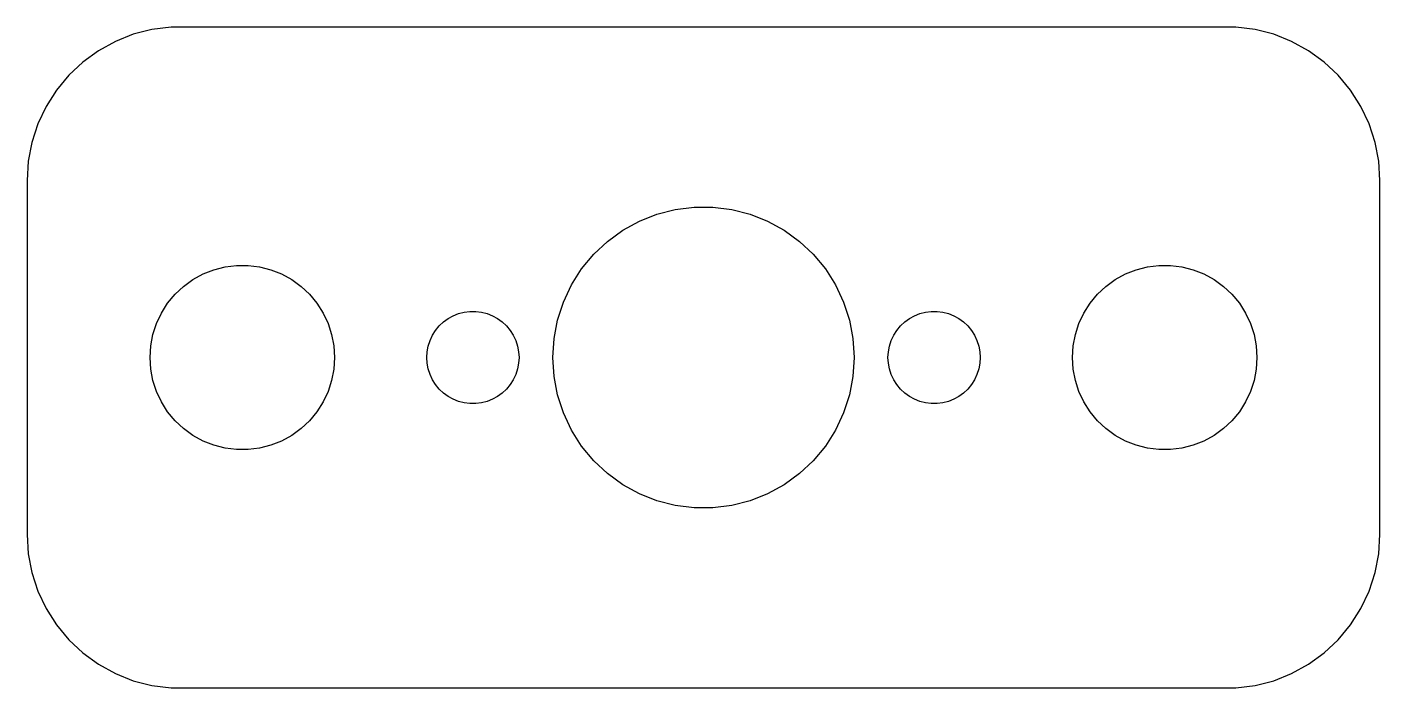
# Model space of a CAD drawing. Header units: metres. Extents: x -22 to 22, y -10.7 to 10.7.
import ezdxf

# ---------------------------------------------------------------- set-up
doc = ezdxf.new("R2010")
doc.units = ezdxf.units.M

msp = doc.modelspace()

# ---------------------------------------------------------------- linework, layer by layer
for p, q in [((-17.9369, 10.6614), (-18.5451, 10.5053)), ((-17.3139, 10.7401), (-17.9369, 10.6614)), ((17.3139, 10.7401), (-17.3139, 10.7401)), ((17.9369, 10.6614), (17.3139, 10.7401)), ((18.5451, 10.5053), (17.9369, 10.6614)), ((-19.1289, 10.2741), (-19.6791, 9.97163)), ((-18.5451, 10.5053), (-19.1289, 10.2741)), ((19.1289, 10.2741), (18.5451, 10.5053)), ((19.6791, 9.97163), (19.1289, 10.2741)), ((-19.6791, 9.97163), (-20.1871, 9.60255)), ((20.1871, 9.60255), (19.6791, 9.97163)), ((-20.1871, 9.60255), (-20.6448, 9.17273)), ((20.6448, 9.17273), (20.1871, 9.60255)), ((-20.6448, 9.17273), (-21.0451, 8.68892)), ((21.0451, 8.68892), (20.6448, 9.17273)), ((-21.0451, 8.68892), (-21.3815, 8.15877)), ((21.3815, 8.15877), (21.0451, 8.68892)), ((-21.3815, 8.15877), (-21.6489, 7.59062)), ((21.6489, 7.59062), (21.3815, 8.15877)), ((-21.6489, 7.59062), (-21.8429, 6.99344)), ((21.8429, 6.99344), (21.6489, 7.59062)), ((-21.8429, 6.99344), (-21.9606, 6.37666)), ((21.9606, 6.37666), (21.8429, 6.99344)), ((-21.9606, 6.37666), (-22, 5.75)), ((22, 5.75), (21.9606, 6.37666)), ((-22, 5.75), (-22, -5.75)), ((22, -5.75), (22, 5.75)), ((-0.918167, 4.8132), (-0.307663, 4.89032)), ((-0.307663, 4.89032), (0.307663, 4.89032)), ((0.307663, 4.89032), (0.918167, 4.8132)), ((-2.62555, 4.13719), (-2.0863, 4.43364)), ((-2.0863, 4.43364), (-1.51418, 4.66017)), ((-1.51418, 4.66017), (-0.918167, 4.8132)), ((0.918167, 4.8132), (1.51418, 4.66017)), ((1.51418, 4.66017), (2.0863, 4.43364)), ((2.0863, 4.43364), (2.62555, 4.13719)), ((-3.12337, 3.77551), (-2.62555, 4.13719)), ((2.62555, 4.13719), (3.12337, 3.77551)), ((-3.57195, 3.35428), (-3.12337, 3.77551)), ((3.12337, 3.77551), (3.57195, 3.35428)), ((-3.96417, 2.88014), (-3.57195, 3.35428)), ((3.57195, 3.35428), (3.96417, 2.88014)), ((-16.6075, 2.53297), (-16.2773, 2.71448)), ((-16.2773, 2.71448), (-15.927, 2.85316)), ((-15.927, 2.85316), (-15.5621, 2.94685)), ((-15.5621, 2.94685), (-15.1884, 2.99408)), ((-15.1884, 2.99408), (-14.8116, 2.99408)), ((-14.8116, 2.99408), (-14.4379, 2.94685)), ((-14.4379, 2.94685), (-14.0729, 2.85316)), ((-14.0729, 2.85316), (-13.7227, 2.71448)), ((-13.7227, 2.71448), (-13.3925, 2.53297)), ((-4.2939, 2.36058), (-3.96417, 2.88014)), ((3.96417, 2.88014), (4.2939, 2.36058)), ((13.3925, 2.53297), (13.7227, 2.71448)), ((13.7227, 2.71448), (14.0729, 2.85316)), ((14.0729, 2.85316), (14.4379, 2.94685)), ((14.4379, 2.94685), (14.8116, 2.99408)), ((14.8116, 2.99408), (15.1884, 2.99408)), ((15.1884, 2.99408), (15.5621, 2.94685)), ((15.5621, 2.94685), (15.927, 2.85316)), ((15.927, 2.85316), (16.2773, 2.71448)), ((16.2773, 2.71448), (16.6075, 2.53297)), ((-17.1869, 2.05363), (-16.9123, 2.31154)), ((-16.9123, 2.31154), (-16.6075, 2.53297)), ((-13.3925, 2.53297), (-13.0877, 2.31154)), ((-13.0877, 2.31154), (-12.8131, 2.05363)), ((-4.55589, 1.8038), (-4.2939, 2.36058)), ((4.2939, 2.36058), (4.55589, 1.8038)), ((12.8131, 2.05363), (13.0877, 2.31154)), ((13.0877, 2.31154), (13.3925, 2.53297)), ((16.6075, 2.53297), (16.9123, 2.31154)), ((16.9123, 2.31154), (17.1869, 2.05363)), ((-17.6289, 1.44525), (-17.427, 1.76335)), ((-17.427, 1.76335), (-17.1869, 2.05363)), ((-12.8131, 2.05363), (-12.5729, 1.76335)), ((-12.5729, 1.76335), (-12.3711, 1.44525)), ((-4.74605, 1.21857), (-4.55589, 1.8038)), ((4.55589, 1.8038), (4.74605, 1.21857)), ((12.3711, 1.44525), (12.5729, 1.76335)), ((12.5729, 1.76335), (12.8131, 2.05363)), ((17.1869, 2.05363), (17.427, 1.76335)), ((17.427, 1.76335), (17.6289, 1.44525)), ((-17.7893, 1.10437), (-17.6289, 1.44525)), ((-12.3711, 1.44525), (-12.2107, 1.10437)), ((-8.30373, 1.26648), (-8.13866, 1.35724)), ((-8.13866, 1.35724), (-7.96352, 1.42657)), ((-7.96352, 1.42657), (-7.78107, 1.47342)), ((-7.78107, 1.47342), (-7.59418, 1.49704)), ((-7.59418, 1.49704), (-7.40581, 1.49704)), ((-7.40581, 1.49704), (-7.21892, 1.47342)), ((-7.21892, 1.47342), (-7.03647, 1.42657)), ((-7.03647, 1.42657), (-6.86133, 1.35724)), ((-6.86133, 1.35724), (-6.69626, 1.26648)), ((6.69626, 1.26648), (6.86133, 1.35724)), ((6.86133, 1.35724), (7.03647, 1.42657)), ((7.03647, 1.42657), (7.21892, 1.47342)), ((7.21892, 1.47342), (7.40581, 1.49704)), ((7.40581, 1.49704), (7.59418, 1.49704)), ((7.59418, 1.49704), (7.78107, 1.47342)), ((7.78107, 1.47342), (7.96352, 1.42657)), ((7.96352, 1.42657), (8.13866, 1.35724)), ((8.13866, 1.35724), (8.30373, 1.26648)), ((12.2107, 1.10437), (12.3711, 1.44525)), ((17.6289, 1.44525), (17.7893, 1.10437)), ((-17.9057, 0.746063), (-17.7893, 1.10437)), ((-12.2107, 1.10437), (-12.0942, 0.746063)), ((-8.81445, 0.722626), (-8.71352, 0.881668)), ((-8.71352, 0.881668), (-8.59344, 1.02681)), ((-8.59344, 1.02681), (-8.45613, 1.15576)), ((-8.45613, 1.15576), (-8.30373, 1.26648)), ((-6.69626, 1.26648), (-6.54385, 1.15576)), ((-6.54385, 1.15576), (-6.40654, 1.02681)), ((-6.40654, 1.02681), (-6.28647, 0.881668)), ((-6.28647, 0.881668), (-6.18553, 0.722626)), ((-4.86136, 0.61412), (-4.74605, 1.21857)), ((4.74605, 1.21857), (4.86136, 0.61412)), ((6.18553, 0.722626), (6.28647, 0.881668)), ((6.28647, 0.881668), (6.40654, 1.02681)), ((6.40654, 1.02681), (6.54385, 1.15576)), ((6.54385, 1.15576), (6.69626, 1.26648)), ((8.30373, 1.26648), (8.45613, 1.15576)), ((8.45613, 1.15576), (8.59344, 1.02681)), ((8.59344, 1.02681), (8.71352, 0.881668)), ((8.71352, 0.881668), (8.81445, 0.722626)), ((12.0942, 0.746063), (12.2107, 1.10437)), ((17.7893, 1.10437), (17.9057, 0.746063)), ((-17.9763, 0.375992), (-17.9057, 0.746063)), ((-12.0942, 0.746063), (-12.0237, 0.375992)), ((-8.95287, 0.373032), (-8.89465, 0.552185)), ((-8.89465, 0.552185), (-8.81445, 0.722626)), ((-6.18553, 0.722626), (-6.10533, 0.552185)), ((-6.10533, 0.552185), (-6.04712, 0.373032)), ((-4.89999, 0), (-4.86136, 0.61412)), ((4.86136, 0.61412), (4.89999, 0)), ((6.04712, 0.373032), (6.10533, 0.552185)), ((6.10533, 0.552185), (6.18553, 0.722626)), ((8.81445, 0.722626), (8.89465, 0.552185)), ((8.89465, 0.552185), (8.95287, 0.373032)), ((12.0237, 0.375992), (12.0942, 0.746063)), ((17.9057, 0.746063), (17.9763, 0.375992)), ((-18, 0), (-17.9763, 0.375992)), ((-17.9763, -0.375992), (-18, 0)), ((-12.0237, 0.375992), (-12, 0)), ((-12, 0), (-12.0237, -0.375992)), ((-9, 0), (-8.98816, 0.187988)), ((-8.98816, -0.187988), (-9, 0)), ((-8.98816, 0.187988), (-8.95287, 0.373032)), ((-6.04712, 0.373032), (-6.01183, 0.187988)), ((-6.01183, 0.187988), (-6, 0)), ((-6, 0), (-6.01183, -0.187988)), ((-4.86136, -0.61412), (-4.89999, 0)), ((4.89999, 0), (4.86136, -0.61412)), ((6, 0), (6.01183, 0.187988)), ((6.01183, -0.187988), (6, 0)), ((6.01183, 0.187988), (6.04712, 0.373032)), ((8.95287, 0.373032), (8.98816, 0.187988)), ((8.98816, 0.187988), (9, 0)), ((9, 0), (8.98816, -0.187988)), ((12, 0), (12.0237, 0.375992)), ((12.0237, -0.375992), (12, 0)), ((17.9763, 0.375992), (18, 0)), ((18, 0), (17.9763, -0.375992)), ((-17.9057, -0.746063), (-17.9763, -0.375992)), ((-12.0237, -0.375992), (-12.0942, -0.746063)), ((-8.95287, -0.373032), (-8.98816, -0.187988)), ((-8.89465, -0.552185), (-8.95287, -0.373032)), ((-6.04712, -0.373032), (-6.10533, -0.552185)), ((-6.01183, -0.187988), (-6.04712, -0.373032)), ((6.04712, -0.373032), (6.01183, -0.187988)), ((6.10533, -0.552185), (6.04712, -0.373032)), ((8.95287, -0.373032), (8.89465, -0.552185)), ((8.98816, -0.187988), (8.95287, -0.373032)), ((12.0942, -0.746063), (12.0237, -0.375992)), ((17.9763, -0.375992), (17.9057, -0.746063)), ((-17.7893, -1.10437), (-17.9057, -0.746063)), ((-12.0942, -0.746063), (-12.2107, -1.10437)), ((-8.81445, -0.722626), (-8.89465, -0.552185)), ((-8.71352, -0.881668), (-8.81445, -0.722626)), ((-6.18553, -0.722626), (-6.28647, -0.881668)), ((-6.10533, -0.552185), (-6.18553, -0.722626)), ((-4.74605, -1.21857), (-4.86136, -0.61412)), ((4.86136, -0.61412), (4.74605, -1.21857)), ((6.18553, -0.722626), (6.10533, -0.552185)), ((6.28647, -0.881668), (6.18553, -0.722626)), ((8.81445, -0.722626), (8.71352, -0.881668)), ((8.89465, -0.552185), (8.81445, -0.722626)), ((12.2107, -1.10437), (12.0942, -0.746063)), ((17.9057, -0.746063), (17.7893, -1.10437)), ((-17.6289, -1.44525), (-17.7893, -1.10437)), ((-12.2107, -1.10437), (-12.3711, -1.44525)), ((-8.59344, -1.02681), (-8.71352, -0.881668)), ((-8.45613, -1.15576), (-8.59344, -1.02681)), ((-8.30373, -1.26648), (-8.45613, -1.15576)), ((-8.13866, -1.35724), (-8.30373, -1.26648)), ((-6.69626, -1.26648), (-6.86133, -1.35724)), ((-6.54385, -1.15576), (-6.69626, -1.26648)), ((-6.40654, -1.02681), (-6.54385, -1.15576)), ((-6.28647, -0.881668), (-6.40654, -1.02681)), ((-4.55589, -1.8038), (-4.74605, -1.21857)), ((4.74605, -1.21857), (4.55589, -1.8038)), ((6.40654, -1.02681), (6.28647, -0.881668)), ((6.54385, -1.15576), (6.40654, -1.02681)), ((6.69626, -1.26648), (6.54385, -1.15576)), ((6.86133, -1.35724), (6.69626, -1.26648)), ((8.30373, -1.26648), (8.13866, -1.35724)), ((8.45613, -1.15576), (8.30373, -1.26648)), ((8.59344, -1.02681), (8.45613, -1.15576)), ((8.71352, -0.881668), (8.59344, -1.02681)), ((12.3711, -1.44525), (12.2107, -1.10437)), ((17.7893, -1.10437), (17.6289, -1.44525)), ((-17.427, -1.76335), (-17.6289, -1.44525)), ((-12.3711, -1.44525), (-12.5729, -1.76335)), ((-7.96352, -1.42657), (-8.13866, -1.35724)), ((-7.78107, -1.47342), (-7.96352, -1.42657)), ((-7.59418, -1.49704), (-7.78107, -1.47342)), ((-7.40581, -1.49704), (-7.59418, -1.49704)), ((-7.21892, -1.47342), (-7.40581, -1.49704)), ((-7.03647, -1.42657), (-7.21892, -1.47342)), ((-6.86133, -1.35724), (-7.03647, -1.42657)), ((7.03647, -1.42657), (6.86133, -1.35724)), ((7.21892, -1.47342), (7.03647, -1.42657)), ((7.40581, -1.49704), (7.21892, -1.47342)), ((7.59418, -1.49704), (7.40581, -1.49704)), ((7.78107, -1.47342), (7.59418, -1.49704)), ((7.96352, -1.42657), (7.78107, -1.47342)), ((8.13866, -1.35724), (7.96352, -1.42657)), ((12.5729, -1.76335), (12.3711, -1.44525)), ((17.6289, -1.44525), (17.427, -1.76335)), ((-17.1869, -2.05363), (-17.427, -1.76335)), ((-16.9123, -2.31154), (-17.1869, -2.05363)), ((-12.8131, -2.05363), (-13.0877, -2.31154)), ((-12.5729, -1.76335), (-12.8131, -2.05363)), ((-4.2939, -2.36058), (-4.55589, -1.8038)), ((4.55589, -1.8038), (4.2939, -2.36058)), ((12.8131, -2.05363), (12.5729, -1.76335)), ((13.0877, -2.31154), (12.8131, -2.05363)), ((17.1869, -2.05363), (16.9123, -2.31154)), ((17.427, -1.76335), (17.1869, -2.05363)), ((-16.6075, -2.53297), (-16.9123, -2.31154)), ((-16.2773, -2.71448), (-16.6075, -2.53297)), ((-13.3925, -2.53297), (-13.7227, -2.71448)), ((-13.0877, -2.31154), (-13.3925, -2.53297)), ((-3.96417, -2.88014), (-4.2939, -2.36058)), ((4.2939, -2.36058), (3.96417, -2.88014)), ((13.3925, -2.53297), (13.0877, -2.31154)), ((13.7227, -2.71448), (13.3925, -2.53297)), ((16.6075, -2.53297), (16.2773, -2.71448)), ((16.9123, -2.31154), (16.6075, -2.53297)), ((-15.927, -2.85316), (-16.2773, -2.71448)), ((-15.5621, -2.94685), (-15.927, -2.85316)), ((-15.1884, -2.99408), (-15.5621, -2.94685)), ((-14.8116, -2.99408), (-15.1884, -2.99408)), ((-14.4379, -2.94685), (-14.8116, -2.99408)), ((-14.0729, -2.85316), (-14.4379, -2.94685)), ((-13.7227, -2.71448), (-14.0729, -2.85316)), ((-3.57195, -3.35428), (-3.96417, -2.88014)), ((3.96417, -2.88014), (3.57195, -3.35428)), ((14.0729, -2.85316), (13.7227, -2.71448)), ((14.4379, -2.94685), (14.0729, -2.85316)), ((14.8116, -2.99408), (14.4379, -2.94685)), ((15.1884, -2.99408), (14.8116, -2.99408)), ((15.5621, -2.94685), (15.1884, -2.99408)), ((15.927, -2.85316), (15.5621, -2.94685)), ((16.2773, -2.71448), (15.927, -2.85316)), ((-3.12337, -3.77551), (-3.57195, -3.35428)), ((3.57195, -3.35428), (3.12337, -3.77551)), ((-2.62555, -4.13719), (-3.12337, -3.77551)), ((3.12337, -3.77551), (2.62555, -4.13719)), ((-2.0863, -4.43364), (-2.62555, -4.13719)), ((2.62555, -4.13719), (2.0863, -4.43364)), ((-1.51418, -4.66017), (-2.0863, -4.43364)), ((-0.918167, -4.8132), (-1.51418, -4.66017)), ((-0.307663, -4.89032), (-0.918167, -4.8132)), ((0.918167, -4.8132), (0.307663, -4.89032)), ((1.51418, -4.66017), (0.918167, -4.8132)), ((2.0863, -4.43364), (1.51418, -4.66017)), ((0.307663, -4.89032), (-0.307663, -4.89032)), ((-22, -5.75), (-21.9606, -6.37666)), ((21.9606, -6.37666), (22, -5.75)), ((-21.9606, -6.37666), (-21.8429, -6.99344)), ((21.8429, -6.99344), (21.9606, -6.37666)), ((-21.8429, -6.99344), (-21.6489, -7.59062)), ((21.6489, -7.59062), (21.8429, -6.99344)), ((-21.6489, -7.59062), (-21.3815, -8.15877)), ((21.3815, -8.15877), (21.6489, -7.59062)), ((-21.3815, -8.15877), (-21.0451, -8.68892)), ((21.0451, -8.68892), (21.3815, -8.15877)), ((-21.0451, -8.68892), (-20.6448, -9.17273)), ((20.6448, -9.17273), (21.0451, -8.68892)), ((-20.6448, -9.17273), (-20.1871, -9.60255)), ((20.1871, -9.60255), (20.6448, -9.17273)), ((-20.1871, -9.60255), (-19.6791, -9.97163)), ((19.6791, -9.97163), (20.1871, -9.60255)), ((-19.6791, -9.97163), (-19.1289, -10.2741)), ((19.1289, -10.2741), (19.6791, -9.97163)), ((-19.1289, -10.2741), (-18.5451, -10.5053)), ((-18.5451, -10.5053), (-17.9369, -10.6614)), ((17.9369, -10.6614), (18.5451, -10.5053)), ((18.5451, -10.5053), (19.1289, -10.2741)), ((-17.9369, -10.6614), (-17.3139, -10.7401)), ((-17.3139, -10.7401), (17.3139, -10.7401)), ((17.3139, -10.7401), (17.9369, -10.6614))]:
    msp.add_line(p, q)

doc.saveas('drawing.dxf')
